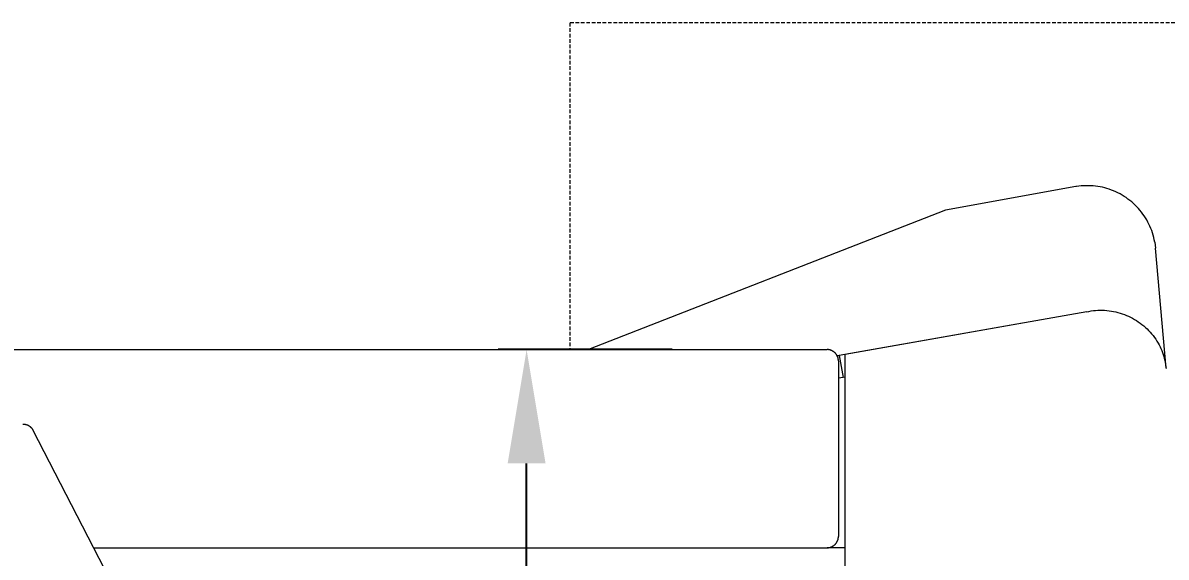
# Model space of a CAD drawing. Header units: millimetres. Extents: x -208 to 4974, y -28 to 3137.
# Drawn here: x 2467.3 to 2869.5, y 1676.8 to 1864.6 of the extents above; entities that cross this region are included whole.
import ezdxf

# ---------------------------------------------------------------- set-up
doc = ezdxf.new("R2010")
doc.units = ezdxf.units.MM
doc.linetypes.add('HIDDEN', pattern=[1.905, 1.27, -0.635])
for name, color, linetype, lineweight in [('ZANO_R', 7, 'Continuous', 0), ('ZANO_R_przerywana', 7, 'HIDDEN', 0), ('ZANO_W', 1, 'Continuous', 0)]:
    doc.layers.add(name, color=color, linetype=linetype, lineweight=lineweight)
doc.styles.add('Arial', font='arial.ttf')
doc.styles.get("Standard").update_dxf_attribs({"font": 'ARIALUNI.TTF'})
doc.dimstyles.new('pl i ang', dxfattribs={"dimtxt": 50, "dimasz": 50, "dimexe": 1.25, "dimexo": 0.625, "dimgap": 10, "dimtad": 1, "dimtoh": 1, "dimtxsty": 'Standard', "dimcen": 2.5, "dimclrd": 1, "dimclre": 1, "dimclrt": 1, "dimadec": 0, "dimazin": 0, "dimtfac": 1, "dimtmove": 0, "dimatfit": 3, "dimfxl": 1, "dimarcsym": 1})

# ---------------------------------------------------------------- blocks, each defined once
blk = doc.blocks.new('*D513')
at = {"layer": 'ZANO_W', "color": 1, "lineweight": -2}
for p, q in [((2695.72, 1749.77), (2634.54, 1749.77)), ((2644.54, 1219.42), (2644.54, 1709.77)), ((2695.72, 1179.42), (2634.54, 1179.42))]:
    blk.add_line(p, q, dxfattribs=at)
at = {"layer": 'ZANO_W', "color": 1}
for points in [[(2651.21, 1709.77), (2637.87, 1709.77), (2644.54, 1749.77)], [(2637.87, 1219.42), (2651.21, 1219.42), (2644.54, 1179.42)]]:
    blk.add_solid(points, dxfattribs=at)
at = {"layer": 'ZANO_W', "color": 1, "insert": (2614.12, 1464.59), "char_height": 40, "attachment_point": 5, "rotation": 90, "style": 'Arial'}
blk.add_mtext('570', dxfattribs=at)

msp = doc.modelspace()

# ---------------------------------------------------------------- linework, layer by layer
at = {"layer": 'ZANO_R'}
for p, q in [((2837.72, 1807.03), (2791.87, 1798.8)), ((2838.02, 1807.08), (2837.72, 1807.03)), ((2838.84, 1807.2), (2838.02, 1807.08)), ((2839.67, 1807.28), (2838.84, 1807.2)), ((2840.5, 1807.34), (2839.67, 1807.28)), ((2841.32, 1807.37), (2840.5, 1807.34)), ((2842.15, 1807.37), (2841.32, 1807.37)), ((2842.98, 1807.35), (2842.15, 1807.37)), ((2843.81, 1807.29), (2842.98, 1807.35)), ((2844.64, 1807.21), (2843.81, 1807.29)), ((2845.46, 1807.1), (2844.64, 1807.21)), ((2846.28, 1806.95), (2845.46, 1807.1)), ((2847.09, 1806.79), (2846.28, 1806.95)), ((2847.89, 1806.59), (2847.09, 1806.79)), ((2848.69, 1806.37), (2847.89, 1806.59)), ((2849.48, 1806.12), (2848.69, 1806.37)), ((2850.26, 1805.84), (2849.48, 1806.12)), ((2851.04, 1805.53), (2850.26, 1805.84)), ((2851.8, 1805.2), (2851.04, 1805.53)), ((2852.54, 1804.84), (2851.8, 1805.2)), ((2853.28, 1804.46), (2852.54, 1804.84)), ((2854, 1804.05), (2853.28, 1804.46)), ((2854.71, 1803.62), (2854, 1804.05)), ((2855.4, 1803.16), (2854.71, 1803.62)), ((2856.08, 1802.68), (2855.4, 1803.16)), ((2856.74, 1802.18), (2856.08, 1802.68)), ((2857.38, 1801.66), (2856.74, 1802.18)), ((2791.87, 1798.8), (2666.33, 1749.77)), ((2858, 1801.11), (2857.38, 1801.66)), ((2858.61, 1800.54), (2858, 1801.11)), ((2859.19, 1799.95), (2858.61, 1800.54)), ((2859.76, 1799.34), (2859.19, 1799.95)), ((2860.3, 1798.71), (2859.76, 1799.34)), ((2860.82, 1798.07), (2860.3, 1798.71)), ((2861.32, 1797.41), (2860.82, 1798.07)), ((2861.79, 1796.73), (2861.32, 1797.41)), ((2862.24, 1796.03), (2861.79, 1796.73)), ((2862.67, 1795.32), (2862.24, 1796.03)), ((2863.07, 1794.59), (2862.67, 1795.32)), ((2863.45, 1793.85), (2863.07, 1794.59)), ((2863.8, 1793.1), (2863.45, 1793.85)), ((2864.13, 1792.34), (2863.8, 1793.1)), ((2864.42, 1791.57), (2864.13, 1792.34)), ((2864.7, 1790.78), (2864.42, 1791.57)), ((2864.94, 1789.99), (2864.7, 1790.78)), ((2865.16, 1789.19), (2864.94, 1789.99)), ((2865.35, 1788.38), (2865.16, 1789.19)), ((2865.51, 1787.57), (2865.35, 1788.38)), ((2865.51, 1787.57), (2865.8, 1785.41)), ((2869.49, 1743.26), (2865.8, 1785.41)), ((2841.56, 1763.04), (2754.47, 1747.73)), ((2841.56, 1763.03), (2756.64, 1748.02)), ((2841.56, 1763.04), (2842.34, 1763.2)), ((2842.34, 1763.2), (2843.12, 1763.33)), ((2843.12, 1763.33), (2843.91, 1763.44)), ((2843.91, 1763.44), (2844.7, 1763.51)), ((2844.7, 1763.51), (2845.49, 1763.57)), ((2845.49, 1763.57), (2846.28, 1763.59)), ((2846.28, 1763.59), (2847.07, 1763.59)), ((2847.07, 1763.59), (2847.86, 1763.56)), ((2847.86, 1763.56), (2848.65, 1763.5)), ((2848.65, 1763.5), (2849.44, 1763.41)), ((2849.44, 1763.41), (2850.23, 1763.3)), ((2850.23, 1763.3), (2851.01, 1763.17)), ((2851.01, 1763.17), (2851.78, 1763)), ((2851.78, 1763), (2852.55, 1762.81)), ((2852.55, 1762.81), (2853.32, 1762.59)), ((2853.32, 1762.59), (2854.07, 1762.35)), ((2854.07, 1762.35), (2854.82, 1762.08)), ((2854.82, 1762.08), (2855.55, 1761.79)), ((2855.55, 1761.79), (2856.28, 1761.47)), ((2856.28, 1761.47), (2856.99, 1761.13)), ((2856.99, 1761.13), (2857.7, 1760.76)), ((2857.7, 1760.76), (2858.38, 1760.37)), ((2858.38, 1760.37), (2859.06, 1759.96)), ((2859.06, 1759.96), (2859.72, 1759.52)), ((2859.72, 1759.52), (2860.37, 1759.06)), ((2860.37, 1759.06), (2861, 1758.58)), ((2861, 1758.58), (2861.61, 1758.08)), ((2861.61, 1758.08), (2862.21, 1757.56)), ((2862.21, 1757.56), (2862.79, 1757.01)), ((2862.79, 1757.01), (2863.34, 1756.45)), ((2863.34, 1756.45), (2863.88, 1755.87)), ((2863.88, 1755.87), (2864.4, 1755.27)), ((2864.4, 1755.27), (2864.9, 1754.66)), ((2864.9, 1754.66), (2865.38, 1754.02)), ((2865.38, 1754.02), (2865.83, 1753.37)), ((259.54, 1749.77), (2750.23, 1749.77)), ((259.54, 1749.77), (2750.23, 1749.77)), ((2750.36, 1749.76), (2750.23, 1749.77)), ((2750.5, 1749.76), (2750.36, 1749.76)), ((2750.64, 1749.75), (2750.5, 1749.76)), ((2750.77, 1749.73), (2750.64, 1749.75)), ((2750.91, 1749.71), (2750.77, 1749.73)), ((2751.04, 1749.68), (2750.91, 1749.71)), ((2751.18, 1749.65), (2751.04, 1749.68)), ((2751.31, 1749.62), (2751.18, 1749.65)), ((2751.44, 1749.58), (2751.31, 1749.62)), ((2751.57, 1749.54), (2751.44, 1749.58)), ((2751.7, 1749.49), (2751.57, 1749.54)), ((2751.82, 1749.44), (2751.7, 1749.49)), ((2751.95, 1749.38), (2751.82, 1749.44)), ((2865.83, 1753.37), (2866.27, 1752.71)), ((2866.27, 1752.71), (2866.68, 1752.03)), ((2866.68, 1752.03), (2867.03, 1751.4)), ((2867.03, 1751.4), (2867.35, 1750.75)), ((2867.35, 1750.75), (2867.66, 1750.1)), ((2867.66, 1750.1), (2867.94, 1749.43)), ((2752.07, 1749.32), (2751.95, 1749.38)), ((2752.19, 1749.25), (2752.07, 1749.32)), ((2752.31, 1749.18), (2752.19, 1749.25)), ((2752.42, 1749.11), (2752.31, 1749.18)), ((2752.54, 1749.03), (2752.42, 1749.11)), ((2752.65, 1748.95), (2752.54, 1749.03)), ((2752.75, 1748.87), (2752.65, 1748.95)), ((2752.86, 1748.78), (2752.75, 1748.87)), ((2752.96, 1748.69), (2752.86, 1748.78)), ((2753.06, 1748.59), (2752.96, 1748.69)), ((2753.15, 1748.5), (2753.06, 1748.59)), ((2753.24, 1748.4), (2753.15, 1748.5)), ((2753.33, 1748.29), (2753.24, 1748.4)), ((2753.42, 1748.18), (2753.33, 1748.29)), ((2753.5, 1748.07), (2753.42, 1748.18)), ((2753.57, 1747.96), (2753.5, 1748.07)), ((2753.65, 1747.84), (2753.57, 1747.96)), ((2753.72, 1747.73), (2753.65, 1747.84)), ((2753.78, 1747.61), (2753.72, 1747.73)), ((2753.75, 1747.67), (2754.47, 1747.73)), ((2753.84, 1747.48), (2753.78, 1747.61)), ((2753.9, 1747.36), (2753.84, 1747.48)), ((2753.95, 1747.23), (2753.9, 1747.36)), ((2754, 1747.11), (2753.95, 1747.23)), ((2754.04, 1746.98), (2754, 1747.11)), ((2754.08, 1746.85), (2754.04, 1746.98)), ((2754.11, 1746.71), (2754.08, 1746.85)), ((2754.14, 1746.58), (2754.11, 1746.71)), ((2754.17, 1746.45), (2754.14, 1746.58)), ((2754.19, 1746.31), (2754.17, 1746.45)), ((2754.21, 1746.18), (2754.19, 1746.31)), ((2754.22, 1746.04), (2754.21, 1746.18)), ((2754.23, 1745.9), (2754.22, 1746.04)), ((2754.23, 1745.77), (2754.23, 1745.9)), ((2754.23, 1745.77), (2754.23, 1684.09)), ((2754.47, 1747.73), (2755.86, 1739.89)), ((2756.64, 1526.27), (2756.64, 1748.02)), ((2867.94, 1749.43), (2868.21, 1748.76)), ((2868.21, 1748.76), (2868.45, 1748.07)), ((2868.45, 1748.07), (2868.67, 1747.38)), ((2868.67, 1747.38), (2868.86, 1746.69)), ((2868.86, 1746.69), (2869.03, 1745.98)), ((2869.03, 1745.98), (2869.18, 1745.28)), ((2869.18, 1745.28), (2869.31, 1744.56)), ((2869.31, 1744.56), (2869.42, 1743.85)), ((2869.42, 1743.85), (2869.5, 1743.13)), ((2755.86, 1739.89), (2754.23, 1739.77)), ((2756.64, 1740.02), (2755.86, 1739.89)), ((2467.34, 1723.6), (2467.47, 1723.59)), ((2467.47, 1723.59), (2467.61, 1723.59)), ((2467.61, 1723.59), (2467.75, 1723.57)), ((2467.75, 1723.57), (2467.88, 1723.56)), ((2467.88, 1723.56), (2468.02, 1723.54)), ((2468.02, 1723.54), (2468.15, 1723.51)), ((2468.15, 1723.51), (2468.28, 1723.48)), ((2468.28, 1723.48), (2468.42, 1723.45)), ((2468.42, 1723.45), (2468.55, 1723.41)), ((2468.55, 1723.41), (2468.68, 1723.36)), ((2468.68, 1723.36), (2468.81, 1723.32)), ((2468.81, 1723.32), (2468.93, 1723.26)), ((2468.93, 1723.26), (2469.06, 1723.21)), ((2469.06, 1723.21), (2469.18, 1723.15)), ((2469.18, 1723.15), (2469.3, 1723.08)), ((2469.3, 1723.08), (2469.42, 1723.01)), ((2469.42, 1723.01), (2469.53, 1722.94)), ((2469.53, 1722.94), (2469.65, 1722.86)), ((2469.65, 1722.86), (2469.76, 1722.78)), ((2469.76, 1722.78), (2469.86, 1722.69)), ((2469.86, 1722.69), (2469.97, 1722.61)), ((2469.97, 1722.61), (2470.07, 1722.51)), ((2470.07, 1722.51), (2470.17, 1722.42)), ((2470.17, 1722.42), (2470.26, 1722.32)), ((2470.26, 1722.32), (2470.35, 1722.22)), ((2470.35, 1722.22), (2470.44, 1722.11)), ((2470.44, 1722.11), (2470.53, 1722.01)), ((2470.53, 1722.01), (2470.61, 1721.9)), ((2470.61, 1721.9), (2470.68, 1721.78)), ((2470.68, 1721.78), (2470.76, 1721.67)), ((2470.76, 1721.67), (2470.83, 1721.55)), ((2470.83, 1721.55), (2470.89, 1721.43)), ((2470.89, 1721.43), (2495.93, 1672.86)), ((2752.75, 1680.99), (2752.86, 1681.08)), ((2752.86, 1681.08), (2752.96, 1681.17)), ((2752.96, 1681.17), (2753.06, 1681.27)), ((2753.06, 1681.27), (2753.15, 1681.36)), ((2753.15, 1681.36), (2753.24, 1681.46)), ((2753.24, 1681.46), (2753.33, 1681.57)), ((2753.33, 1681.57), (2753.42, 1681.68)), ((2753.42, 1681.68), (2753.5, 1681.79)), ((2753.5, 1681.79), (2753.57, 1681.9)), ((2753.57, 1681.9), (2753.65, 1682.02)), ((2753.65, 1682.02), (2753.72, 1682.13)), ((2753.72, 1682.13), (2753.78, 1682.25)), ((2753.78, 1682.25), (2753.84, 1682.38)), ((2753.84, 1682.38), (2753.9, 1682.5)), ((2753.9, 1682.5), (2753.95, 1682.63)), ((2753.95, 1682.63), (2754, 1682.75)), ((2754, 1682.75), (2754.04, 1682.88)), ((2754.04, 1682.88), (2754.08, 1683.01)), ((2754.08, 1683.01), (2754.11, 1683.15)), ((2754.11, 1683.15), (2754.14, 1683.28)), ((2754.14, 1683.28), (2754.17, 1683.41)), ((2754.17, 1683.41), (2754.19, 1683.55)), ((2754.19, 1683.55), (2754.21, 1683.68)), ((2754.21, 1683.68), (2754.22, 1683.82)), ((2754.22, 1683.82), (2754.23, 1683.96)), ((2754.23, 1683.96), (2754.23, 1684.09)), ((2492.2, 1680.09), (2750.23, 1680.09)), ((2750.23, 1680.09), (2750.36, 1680.1)), ((2756.64, 1680.09), (2750.23, 1680.09)), ((2750.36, 1680.1), (2750.5, 1680.1)), ((2750.5, 1680.1), (2750.64, 1680.11)), ((2750.64, 1680.11), (2750.77, 1680.13)), ((2750.77, 1680.13), (2750.91, 1680.15)), ((2750.91, 1680.15), (2751.04, 1680.18)), ((2751.04, 1680.18), (2751.18, 1680.21)), ((2751.18, 1680.21), (2751.31, 1680.24)), ((2751.31, 1680.24), (2751.44, 1680.28)), ((2751.44, 1680.28), (2751.57, 1680.32)), ((2751.57, 1680.32), (2751.7, 1680.37)), ((2751.7, 1680.37), (2751.82, 1680.42)), ((2751.82, 1680.42), (2751.95, 1680.48)), ((2751.95, 1680.48), (2752.07, 1680.54)), ((2752.07, 1680.54), (2752.19, 1680.61)), ((2752.19, 1680.61), (2752.31, 1680.68)), ((2752.31, 1680.68), (2752.42, 1680.75)), ((2752.42, 1680.75), (2752.54, 1680.83)), ((2752.54, 1680.83), (2752.65, 1680.91)), ((2752.65, 1680.91), (2752.75, 1680.99))]:
    msp.add_line(p, q, dxfattribs=at)
at = {"layer": 'ZANO_R_przerywana'}
for p, q in [((2659.72, 1864.59), (2659.72, 1749.77)), ((3009.72, 1864.59), (2659.72, 1864.59))]:
    msp.add_line(p, q, dxfattribs=at)

# ---------------------------------------------------------------- dimensions: what is measured, and where the dimension line sits
at = {"layer": 'ZANO_W'}
dim = msp.add_linear_dim(base=(2644.54, 1749.77), p1=(2705.72, 1179.42), p2=(2705.72, 1749.77), angle=90, dimstyle='pl i ang', override={"dimtxt": 40, "dimasz": 40, "dimexe": 10, "dimexo": 10, "dimtoh": 0, "dimdec": 0, "dimtxsty": 'Arial', "dimtdec": 0, "dimtmove": 1}, dxfattribs=at)
dim.commit()
dim.dimension.update_dxf_attribs({"geometry": '*D513', "text_midpoint": (2614.12, 1464.59)})

doc.saveas('drawing.dxf')
